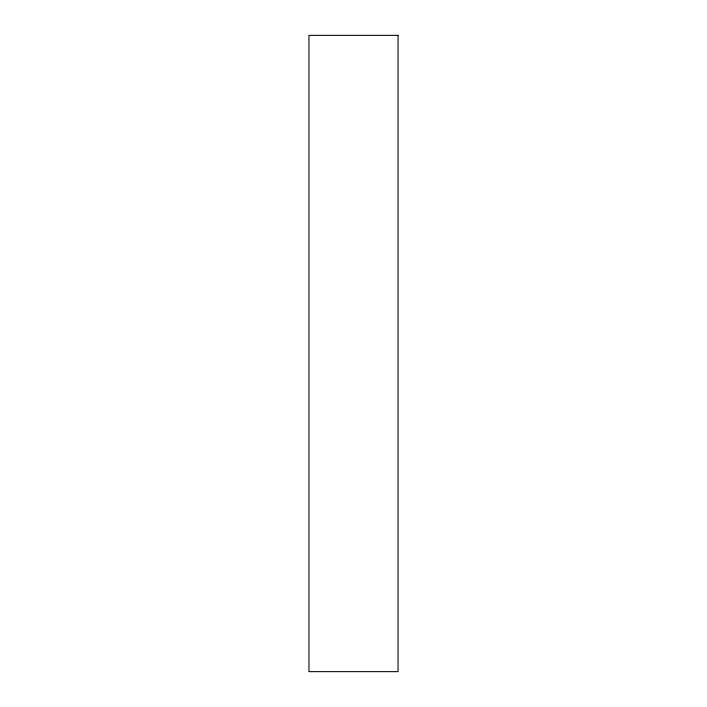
<?xml version="1.0" encoding="UTF-8"?>
<svg xmlns="http://www.w3.org/2000/svg" width="707" height="707" viewBox="0 0 707 707"><rect width="100%" height="100%" fill="white"/><g stroke="black" fill="none" stroke-linecap="round" stroke-linejoin="round"><path stroke-width="1.06" d="M398.041 35.35L308.959 35.35L308.959 671.65L398.041 671.65L398.041 35.35"/></g></svg>
